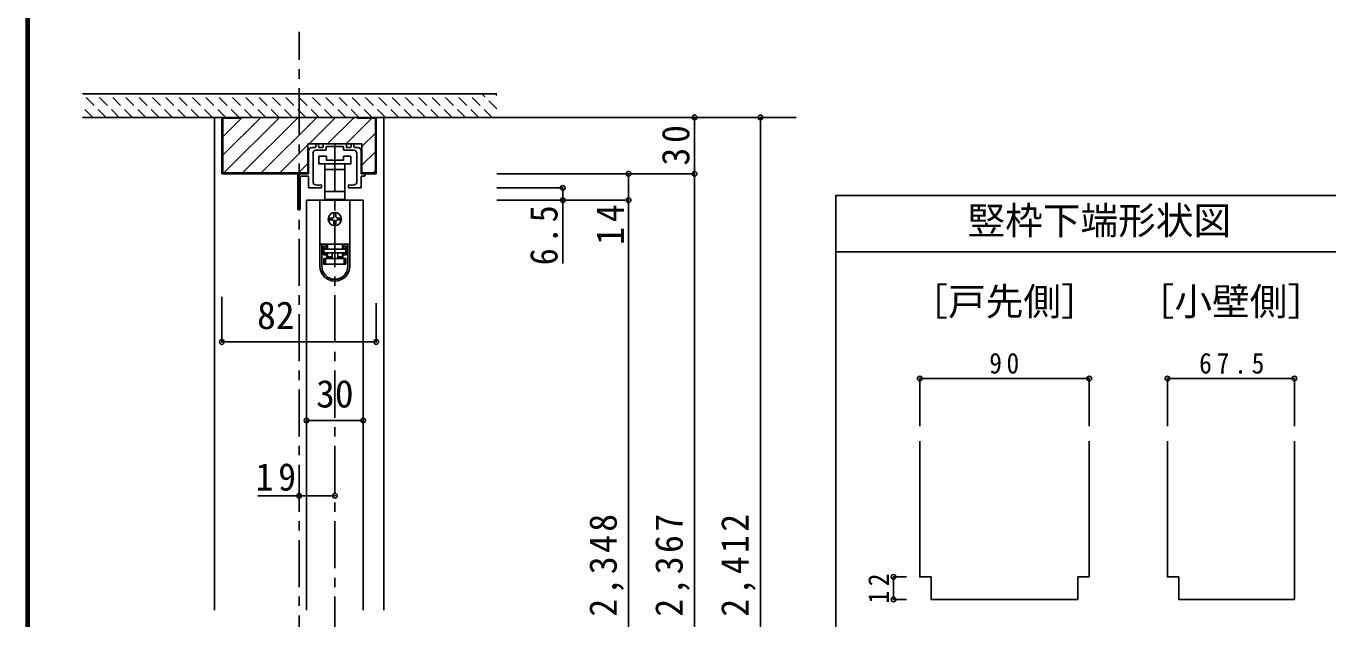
# Model space of a CAD drawing. Units: millimetres at full size, sheet at 1:5; details may follow other scales. Extents: x -973 to 977, y -718 to 696.
# Drawn here: x -973 to -282, y -314 to 0 of the extents above; entities that cross this region are included whole.
import ezdxf
from ezdxf.enums import TextEntityAlignment as Align

# ---------------------------------------------------------------- set-up
doc = ezdxf.new("R2010")
doc.units = ezdxf.units.MM
doc.header["$LTSCALE"] = 5
doc.header["$PDMODE"] = 32
doc.header["$PDSIZE"] = 2.5
doc.linetypes.add('CHAIN1', pattern=[8, 5, -1, 1, -1])
doc.linetypes.add('DASHED1', pattern=[1.8, 1.2, -0.6])
for name, color, linetype in [('0-1_通り芯', 4, 'CHAIN1'), ('0-4_枠', 3, 'Continuous'), ('0-6_扉', 6, 'Continuous'), ('0-7_金物', 7, 'Continuous'), ('0-A_文字', 7, 'Continuous'), ('0-B_寸法', 7, 'Continuous'), ('0-C_ハッチ', 4, 'DASHED1'), ('F-1_枠', 6, 'Continuous')]:
    doc.layers.add(name, color=color, linetype=linetype)
doc.styles.add('ＭＳ ゴシック', font='')
doc.styles.get('ＭＳ ゴシック').set_extended_font_data('MS Gothic')

# ---------------------------------------------------------------- blocks, each defined once
blk = doc.blocks.new('下荷重(戸車)')
at = {"layer": '0-7_金物'}
for p, q in [((8.5, 37.107), (4.5, 37.107)), ((-5.25, 30.107), (0, 30.107)), ((0, 30.107), (5.25, 30.107)), ((5.25, 30.107), (5.25, 33.107)), ((5.25, 18.507), (5.25, 30.107)), ((0, 18.507), (-5.25, 18.507)), ((-5.25, 18.507), (-5.25, 14.107)), ((-5.25, 14.107), (-4, 14.107)), ((-4, 14.107), (-4, 13.807)), ((4, 14.107), (-4, 14.107)), ((5.25, 18.507), (0, 18.507)), ((4, 14.107), (5.25, 14.107)), ((4, 13.807), (4, 14.107)), ((5.25, 14.107), (5.25, 18.507)), ((7.9, 13.807), (-7.9, 13.807)), ((-7.9, 13.807), (-7.9, -9.493)), ((7.9, 13.807), (7.9, -9.493)), ((-1.5, 4.307), (-2.5, 4.307)), ((-2.5, 3.307), (-1.5, 3.307)), ((-0.5, 6.307), (-0.5, 5.307)), ((-0.5, 2.307), (-0.5, 1.307)), ((0.5, 5.307), (0.5, 6.307)), ((0.5, 1.307), (0.5, 2.307)), ((2.5, 4.307), (1.5, 4.307)), ((1.5, 3.307), (2.5, 3.307)), ((7.9, -9.493), (-7.9, -9.493)), ((-7.9, -9.493), (-7.9, -9.593)), ((-6.9, -9.593), (-7.9, -9.593)), ((-7.9, -9.593), (-7.9, -21.293)), ((-4.2, -9.593), (-6.9, -9.593)), ((-6.9, -21.293), (-6.9, -9.593)), ((-6.1, -10.593), (-6.1, -15.293)), ((-6.1, -10.593), (-4.2, -10.593)), ((-5.9, -11.693), (-5.9, -12.193)), ((-4, -11.693), (-5.9, -11.693)), ((-5.9, -12.193), (5.9, -12.193)), ((-5.9, -14.193), (-5.9, -12.193)), ((-4.9, -9.593), (-4.9, -9.493)), ((-4.2, -9.593), (-4.2, -10.593)), ((-4, -11.693), (-4, -9.493)), ((4, -9.493), (4, -11.693)), ((5.9, -11.693), (4, -11.693)), ((6.9, -9.593), (4.2, -9.593)), ((4.2, -10.593), (4.2, -9.593)), ((4.2, -11.593), (4.2, -10.593)), ((4.2, -10.593), (6.1, -10.593)), ((6.1, -11.593), (4.2, -11.593)), ((4.9, -9.493), (4.9, -9.593)), ((5.9, -12.193), (5.9, -11.693)), ((5.9, -12.193), (5.9, -14.193)), ((6.1, -15.293), (6.1, -10.593)), ((6.9, -9.593), (6.9, -21.293)), ((7.9, -9.593), (6.9, -9.593)), ((7.9, -9.493), (7.9, -9.593)), ((7.9, -21.293), (7.9, -9.593)), ((-6.1, -14.293), (-4.2, -14.293)), ((-4.2, -15.293), (-6.1, -15.293)), ((5.9, -14.193), (-5.9, -14.193)), ((-5.9, -17.193), (-4.9, -17.193)), ((-4.9, -17.193), (4.9, -17.193)), ((-4.9, -17.193), (-4.9, -20.193)), ((4.9, -20.193), (-4.9, -20.193)), ((-4.2, -14.293), (-4.2, -15.293)), ((-4.2, -15.293), (-4.2, -17.193)), ((-4, -16.193), (-4, -14.193)), ((-1.5, -14.193), (-1.5, -17.193)), ((1.5, -14.193), (1.5, -17.193)), ((1.5, -16.193), (4, -16.193)), ((6.1, -15.293), (4.2, -15.293)), ((4.2, -17.193), (4.2, -15.293)), ((4.9, -17.193), (5.9, -17.193)), ((5.9, -17.193), (5.9, -20.193))]:
    blk.add_line(p, q, dxfattribs=at)
for points in [[(-8.5, 33.107), (0, 33.107), (8.5, 33.107), (8.5, 37.107)], [(4.5, 37.107), (4.5, 35.107), (-4.5, 35.107), (-4.5, 37.107), (-8.5, 37.107), (-8.5, 33.107)], [(-5.25, 33.107), (-5.25, 30.107), (-5.25, 18.507)], [(-4.2, -10.593), (-4.2, -11.593), (-6.1, -11.593)], [(-4.9, -20.193), (-5.9, -20.193), (-5.9, -17.193)], [(-4, -17.193), (-4, -16.193), (-1.5, -16.193)], [(4, -14.193), (4, -16.193), (4, -17.193)], [(4.2, -15.293), (4.2, -14.293), (6.1, -14.293)], [(5.9, -20.193), (4.9, -20.193), (4.9, -17.193)]]:
    blk.add_lwpolyline(points, dxfattribs=at)
blk.add_circle((0, 3.807), 3.5, dxfattribs=at)
for centre, radius, start, end in [((-2.5, 3.807), 0.5, 90, 180), ((-2.5, 3.807), 0.5, 180, 270), ((-1.5, 5.307), 1, 270, 0), ((-1.5, 2.307), 1, 0, 90), ((0, 6.307), 0.5, 90, 180), ((0, 1.307), 0.5, 180, 270), ((0, 6.307), 0.5, 0, 90), ((0, 1.307), 0.5, 270, 0), ((1.5, 5.307), 1, 180, 270), ((1.5, 2.307), 1, 90, 180), ((2.5, 3.807), 0.5, 0, 90), ((2.5, 3.807), 0.5, 270, 0), ((0, -21.293), 7.9, 180, 0), ((0, -21.293), 6.9, 180, 0)]:
    blk.add_arc(centre, radius, start, end, dxfattribs=at)
blk = doc.blocks.new('03')
at = {"layer": '0-B_寸法'}
for p, q in [((-11.079, 7.476), (-9.529, 7.476)), ((-9.229, 7.776), (-9.229, 9.176)), ((-8.029, 9.476), (-8.929, 9.476)), ((-7.729, 7.776), (-7.729, 9.176)), ((-5.529, 7.476), (-7.429, 7.476)), ((-5.229, 9.176), (-5.229, 7.776)), ((-4.929, 9.476), (6.771, 9.476)), ((-3.729, 6.276), (-3.729, 7.676)), ((-3.429, 7.976), (0.621, 7.976)), ((0.921, 8.276), (0.621, 7.976)), ((0.921, 8.276), (1.221, 7.976)), ((5.271, 7.976), (1.221, 7.976)), ((5.571, 6.276), (5.571, 7.676)), ((7.071, 9.176), (7.071, 7.776)), ((7.371, 7.476), (9.271, 7.476)), ((9.571, 7.776), (9.571, 9.176)), ((9.871, 9.476), (10.771, 9.476)), ((11.071, 7.776), (11.071, 9.176)), ((12.921, 7.476), (11.371, 7.476)), ((-13.079, 5.476), (-13.079, -6.524)), ((-10.679, -11.096), (-10.679, 4.476)), ((-9.229, 5.976), (-4.029, 5.976)), ((11.071, 5.976), (5.871, 5.976)), ((12.521, -11.096), (12.521, 4.476)), ((14.921, 5.476), (14.921, -6.524)), ((-18.179, -6.524), (-13.079, -6.524)), ((16.321, -6.524), (14.921, -6.524)), ((-18.679, -25.124), (-18.679, -7.024)), ((-17.479, -25.124), (-17.479, -8.224)), ((-16.979, -7.724), (-13.079, -7.724)), ((-13.079, -13.724), (-13.079, -7.724)), ((-6.229, -13.724), (-6.229, -12.649)), ((8.071, -13.724), (8.071, -12.649)), ((16.321, -7.724), (14.921, -7.724)), ((14.921, -13.724), (14.921, -7.724)), ((-12.779, -14.024), (-6.529, -14.024)), ((14.621, -14.024), (8.371, -14.024))]:
    blk.add_line(p, q, dxfattribs=at)
for centre, radius, start, end in [((-11.079, 5.476), 2, 90, 180), ((-9.529, 7.776), 0.3, 270, 0), ((-8.929, 9.176), 0.3, 90, 180), ((-8.029, 9.176), 0.3, 0, 90), ((-7.429, 7.776), 0.3, 180, 270), ((-5.529, 7.776), 0.3, 270, 0), ((-4.929, 9.176), 0.3, 90, 180), ((-3.429, 7.676), 0.3, 90, 180), ((5.271, 7.676), 0.3, 0, 90), ((6.771, 9.176), 0.3, 0, 90), ((7.371, 7.776), 0.3, 180, 270), ((9.271, 7.776), 0.3, 270, 0), ((9.871, 9.176), 0.3, 90, 180), ((10.771, 9.176), 0.3, 0, 90), ((11.371, 7.776), 0.3, 180, 270), ((12.921, 5.476), 2, 0, 90), ((-9.229, 4.476), 1.5, 90, 180), ((-4.029, 6.276), 0.3, 270, 0), ((5.871, 6.276), 0.3, 180, 270), ((11.071, 4.476), 1.5, 0, 90), ((-18.179, -7.024), 0.5, 90, 180), ((16.321, -7.124), 0.6, 0, 90), ((-16.979, -8.224), 0.5, 90, 180), ((-12.779, -13.724), 0.3, 180, 270), ((-9.679, -11.096), 1, 180, 243.25632), ((-7.879, -7.524), 5, 243.25632, 284.75682), ((-6.529, -12.649), 0.3, 0, 104.75682), ((-6.529, -13.724), 0.3, 270, 0), ((8.371, -12.649), 0.3, 75.24318, 180), ((8.371, -13.724), 0.3, 180, 270), ((9.721, -7.524), 5, 255.24318, 296.74368), ((11.521, -11.096), 1, 296.74368, 0), ((14.621, -13.724), 0.3, 270, 0), ((16.321, -7.124), 0.6, 270, 0), ((-18.079, -25.124), 0.6, 180, 0)]:
    blk.add_arc(centre, radius, start, end, dxfattribs=at)

msp = doc.modelspace()

# ---------------------------------------------------------------- linework, layer by layer
at = {"layer": '0-1_通り芯'}
for p, q in [((-828.333, -577.5), (-828.333, -2.5)), ((-943.333, -48), (-564.333, -48)), ((-809.333, -567.5), (-809.333, -62))]:
    msp.add_line(p, q, dxfattribs=at)
at = {"layer": '0-4_枠', "color": 4}
for p, q in [((-873.333, -48), (-869.333, -48)), ((-873.333, -48), (-873.333, -309.75)), ((-783.333, -48), (-787.333, -48)), ((-783.333, -309.75), (-783.333, -48))]:
    msp.add_line(p, q, dxfattribs=at)
at = {"layer": '0-4_枠'}
for p, q in [((-787.333, -48), (-869.333, -48)), ((-869.333, -78), (-869.333, -48)), ((-859.333, -48.5), (-859.333, -48)), ((-797.333, -48.5), (-797.333, -48)), ((-787.333, -78), (-787.333, -48)), ((-859.333, -48.5), (-868.833, -48.5)), ((-868.833, -77.5), (-868.833, -48.5)), ((-797.333, -48.5), (-787.833, -48.5)), ((-787.833, -77.5), (-787.833, -48.5)), ((-823.733, -78), (-823.733, -62)), ((-823.733, -78), (-869.333, -78)), ((-868.833, -77.5), (-823.733, -77.5)), ((-787.833, -77.5), (-794.933, -77.5)), ((-787.333, -78), (-794.933, -78)), ((-408.68, -220.044), (-408.68, -292.059)), ((-299.715, -220.044), (-299.715, -304.059)), ((-414.68, -292.059), (-414.68, -304.059)), ((-414.68, -292.059), (-408.68, -292.059))]:
    msp.add_line(p, q, dxfattribs=at)
for points in [[(-794.933, -78), (-794.933, -62), (-823.733, -62)], [(-498.68, -220.044), (-498.68, -292.059), (-492.68, -292.059), (-492.68, -304.059), (-414.68, -304.059)], [(-367.215, -220.044), (-367.215, -292.059), (-361.215, -292.059), (-361.215, -304.059), (-299.715, -304.059)]]:
    msp.add_lwpolyline(points, dxfattribs=at)
at = {"layer": '0-6_扉'}
for p, q in [((-794.333, -92), (-824.333, -92)), ((-824.333, -92), (-824.333, -309.75)), ((-794.333, -92), (-794.333, -309.75))]:
    msp.add_line(p, q, dxfattribs=at)
at = {"layer": '0-A_文字', "color": 3}
msp.add_line((36.653, -119.5), (-543.347, -119.5), dxfattribs=at)
msp.add_lwpolyline([(36.653, -89.5), (-543.347, -89.5), (-543.347, -376.007)], dxfattribs=at)
at = {"layer": '0-B_寸法', "color": 4, "linetype": 'DASHED1'}
for p, q in [((-930.875, -48), (-943.375, -35.5)), ((-923.804, -48), (-936.304, -35.5)), ((-916.733, -48), (-929.233, -35.5)), ((-909.662, -48), (-922.162, -35.5)), ((-902.591, -48), (-915.091, -35.5)), ((-895.52, -48), (-908.02, -35.5)), ((-888.449, -48), (-900.949, -35.5)), ((-881.378, -48), (-893.878, -35.5)), ((-874.307, -48), (-886.807, -35.5)), ((-867.236, -48), (-879.736, -35.5)), ((-860.165, -48), (-872.665, -35.5)), ((-853.094, -48), (-865.594, -35.5)), ((-846.023, -48), (-858.523, -35.5)), ((-838.952, -48), (-851.452, -35.5)), ((-831.88, -48), (-844.38, -35.5)), ((-824.809, -48), (-837.309, -35.5)), ((-817.738, -48), (-830.238, -35.5)), ((-810.667, -48), (-823.167, -35.5)), ((-803.596, -48), (-816.096, -35.5)), ((-796.525, -48), (-809.025, -35.5)), ((-789.454, -48), (-801.954, -35.5)), ((-782.383, -48), (-794.883, -35.5)), ((-775.312, -48), (-787.812, -35.5)), ((-768.241, -48), (-780.741, -35.5)), ((-761.17, -48), (-773.67, -35.5)), ((-754.099, -48), (-766.599, -35.5)), ((-747.028, -48), (-759.528, -35.5)), ((-739.957, -48), (-752.457, -35.5)), ((-732.886, -48), (-745.386, -35.5)), ((-725.814, -48), (-738.314, -35.5)), ((-723.333, -43.41), (-731.243, -35.5)), ((-723.333, -36.339), (-724.172, -35.5)), ((-937.947, -48), (-943.333, -42.613))]:
    msp.add_line(p, q, dxfattribs=at)
at = {"layer": '0-B_寸法', "color": 2}
for p, q in [((-723.333, -35.5), (-943.333, -35.5)), ((-723.333, -48), (-943.333, -48))]:
    msp.add_line(p, q, dxfattribs=at)
at = {"layer": '0-B_寸法', "color": 4}
for p, q in [((-583.333, -48), (-723.333, -48)), ((-618.333, -48), (-618.333, -78)), ((-583.333, -48), (-583.333, -555.5)), ((-618.333, -78), (-723.333, -78)), ((-653.333, -78), (-653.333, -92)), ((-618.333, -567.5), (-618.333, -78)), ((-688.333, -85.5), (-723.333, -85.5)), ((-688.333, -85.5), (-688.333, -125.606)), ((-653.333, -92), (-723.333, -92)), ((-653.333, -92), (-653.333, -547.5)), ((-869.333, -167.304), (-869.333, -143.246)), ((-787.333, -167.304), (-787.333, -146.746)), ((-869.333, -167.304), (-787.333, -167.304)), ((-498.68, -186.743), (-498.68, -212.003)), ((-498.68, -186.743), (-408.68, -186.743)), ((-408.68, -186.743), (-408.68, -212.003)), ((-367.215, -186.743), (-367.215, -212.003)), ((-367.215, -186.743), (-299.715, -186.743)), ((-299.715, -186.743), (-299.715, -212.003)), ((-824.333, -209), (-794.333, -209)), ((-850.333, -249), (-809.333, -249)), ((-512.639, -292.059), (-505.684, -292.059)), ((-512.639, -304.059), (-512.639, -292.059)), ((-512.639, -304.059), (-505.684, -304.059))]:
    msp.add_line(p, q, dxfattribs=at)
at = {"layer": '0-B_寸法'}
for p in [(-618.333, -48), (-583.333, -48), (-653.333, -78), (-618.333, -78), (-688.333, -85.5), (-688.333, -92), (-653.333, -92), (-869.333, -167.304), (-787.333, -167.304), (-498.68, -186.743), (-408.68, -186.743), (-367.215, -186.743), (-299.715, -186.743), (-824.333, -209), (-794.333, -209), (-828.333, -249), (-809.333, -249), (-512.639, -292.059), (-512.639, -304.059)]:
    msp.add_point(p, dxfattribs=at)
at = {"layer": '0-C_ハッチ', "linetype": 'Continuous'}
for p, q in [((-868.833, -58.271), (-858.562, -48)), ((-868.833, -68.171), (-848.663, -48)), ((-868.263, -77.5), (-838.763, -48)), ((-858.364, -77.5), (-828.864, -48)), ((-848.464, -77.5), (-818.964, -48)), ((-823.065, -62), (-809.065, -48)), ((-813.165, -62), (-799.165, -48)), ((-803.266, -62), (-789.766, -48.5)), ((-794.933, -63.567), (-787.833, -56.467)), ((-838.565, -77.5), (-823.733, -62.669)), ((-794.933, -73.467), (-787.833, -66.367)), ((-828.665, -77.5), (-823.733, -72.568)), ((-787.833, -76.266), (-789.067, -77.5))]:
    msp.add_line(p, q, dxfattribs=at)
at = {"layer": 'F-1_枠'}
for p, q in [((-973.347, 695.833), (-973.347, -700.833)), ((-972.514, 695.833), (-972.514, -700.833)), ((-971.68, 695.833), (-971.68, -700.833))]:
    msp.add_line(p, q, dxfattribs=at)

# ---------------------------------------------------------------- block references
at = {"layer": '0-7_金物'}
for name, p in [('03', (-810.254, -71.476)), ('下荷重(戸車)', (-809.333, -105.807))]:
    msp.add_blockref(name, p, dxfattribs=at)

# ---------------------------------------------------------------- texts
at = {"layer": '0-A_文字', "style": 'ＭＳ ゴシック'}
for s, p in [('竪枠下端形状図', (-473.347, -114.5)), ('［戸先側］', (-503.68, -157.534)), ('［小壁側］', (-383.465, -157.534))]:
    msp.add_text(s, height=14.66, dxfattribs=at).set_placement(p, align=Align.BOTTOM_LEFT)
at = {"layer": '0-B_寸法', "style": 'ＭＳ ゴシック'}
for s, p in [('82', (-850.65, -164.804)), ('30', (-819.333, -206.5))]:
    msp.add_text(s, height=14.66, dxfattribs=at).set_placement(p, align=Align.BOTTOM_LEFT)
at = {"layer": '0-B_寸法', "attachment_point": 7, "rotation": 90, "style": 'ＭＳ ゴシック'}
for s, insert, char_height in [('\\T1.27;\\W0.95;30', (-620.833, -73.625), 14.66), ('\\T1.27;\\W0.9;6.5', (-690.833, -126.522), 14.66), ('\\T1.27;\\W0.95;14', (-655.833, -115.732), 14.66), ('\\T1.19;\\W0.95;ＤＨ＝2,348', (-655.833, -381), 14.66), ('\\T1.19;\\W0.95;枠内＝2,367', (-620.833, -381), 14.66), ('\\T1.19;\\W0.95;枠外＝2,412', (-585.833, -381), 14.66), ('\\T1.36;\\W0.9;12', (-515.139, -306.184), 11)]:
    msp.add_mtext(s, dxfattribs=dict(at, insert=insert, char_height=char_height))
at = {"layer": '0-B_寸法', "attachment_point": 7, "style": 'ＭＳ ゴシック'}
for s, insert, char_height in [('\\T1.36;\\W0.9;90', (-461.805, -184.243), 11), ('\\T1.38;\\W0.9;67.5', (-350.34, -184.243), 11), ('\\T1.27;\\W0.95;19', (-851.458, -246.5), 14.66)]:
    msp.add_mtext(s, dxfattribs=dict(at, insert=insert, char_height=char_height))

doc.saveas('drawing.dxf')
